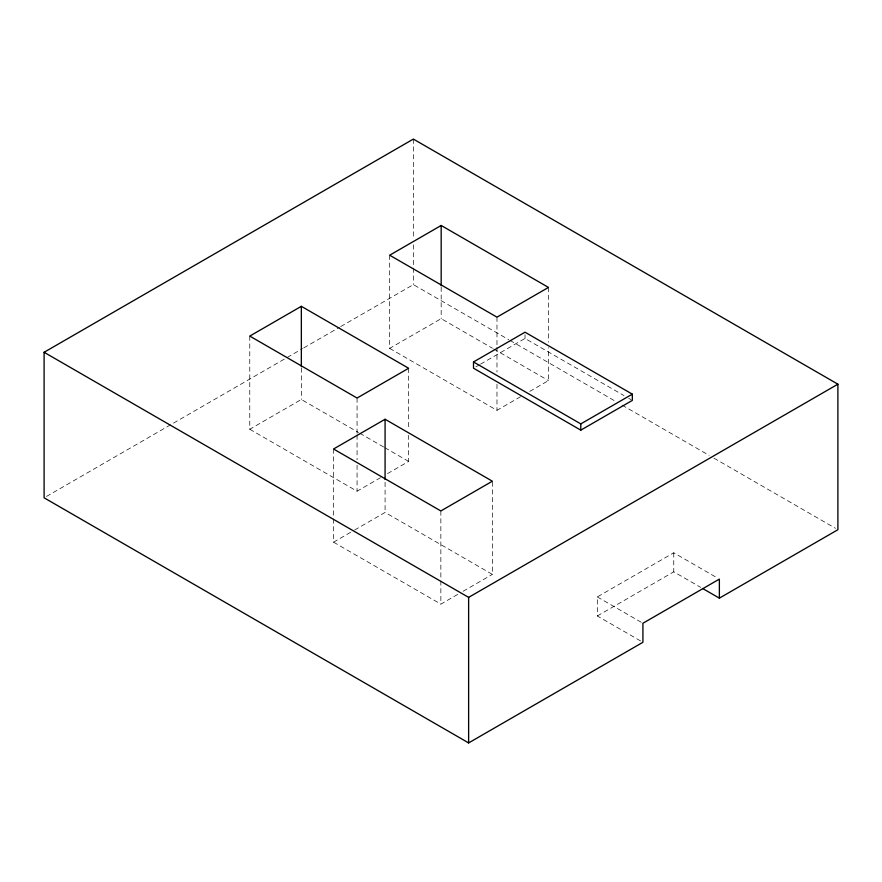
<?xml version="1.0" encoding="UTF-8"?>
<svg xmlns="http://www.w3.org/2000/svg" width="882" height="882" viewBox="0 0 882 882"><rect width="100%" height="100%" fill="white"/><g stroke="black" fill="none" stroke-linecap="round" stroke-linejoin="round"><path stroke-width="0.66" stroke-dasharray="4.41 3.31" d="M46.481 496.445L302.592 348.577M303.783 347.894L339.515 327.255M340.706 326.572L413.371 284.621L508.771 339.702M249.771 336.086L249.771 429.258L301.346 399.48L358.566 432.522M389.679 255.207L389.679 348.379L441.176 318.645L492.443 348.236M475.839 366.857L479.356 364.828M480.525 364.145L525.022 338.456L623.982 395.588M249.771 429.258L357.067 491.208L380.506 477.68M387.54 473.612L408.642 461.429L408.642 435.399M389.679 348.379L496.974 410.328L522.728 395.456M529.751 391.41L548.472 380.594L548.472 347.706M333.55 518.881L333.55 542.176L353.462 530.677M354.63 530.005L385.081 512.431L492.377 574.38L492.377 481.208M333.55 542.176L440.857 604.126L458.42 593.983M463.105 591.282L492.377 574.38M640.575 640.938L597.312 615.967L597.312 596.916L673.76 552.782L717.033 577.765M597.312 615.967L673.76 571.823L700.661 587.346M628.745 398.344L631.137 399.722M509.961 340.386L614.908 400.968M622.064 405.103L709.106 455.366M713.88 458.122L835.519 528.34M493.633 348.93L548.472 380.594M359.757 433.216L383.604 446.976M384.795 447.67L408.642 461.429M597.312 596.916L641.743 622.571M673.76 552.782L673.76 571.823M548.472 287.422L548.472 342.227M525.022 334.708L525.022 338.456M496.974 317.156L496.974 345.931M496.974 347.299L496.974 371.961M496.974 384.287L496.974 410.328M441.176 287.124L441.176 318.645M440.857 510.954L440.857 579.463M440.857 580.83L440.857 604.126M413.371 139.08L413.371 239.309M413.371 244.799L413.371 266.772M413.371 268.139L413.371 284.621M408.642 368.268L408.642 429.92M385.081 482.278L385.081 512.431M357.067 398.036L357.067 433.668M357.067 435.035L357.067 459.698M357.067 465.178L357.067 491.208M333.55 449.004L333.55 517.514M301.346 367.97L301.346 399.48"/><path stroke-width="1.32" d="M719.37 598.15L719.37 579.11L642.912 623.254L642.912 642.294L468.629 742.92L44.1 497.812L44.1 352.282L413.371 139.08L837.9 384.188L837.9 529.718L719.37 598.15L702.998 588.702M301.346 306.319L249.771 336.086L357.067 398.036L408.642 368.268L301.346 306.319L301.346 366.603M441.176 225.472L389.679 255.207L496.974 317.156L548.472 287.422L441.176 225.472L441.176 285.757M473.502 361.951L525.022 332.205L632.328 394.155L632.328 400.406L580.797 430.151L473.502 368.202L473.502 361.951L580.797 423.9L632.328 394.155M385.081 419.259L333.55 449.004L440.857 510.954L492.377 481.208L385.081 419.259L385.081 479.543M44.1 352.282L468.629 597.379L837.9 384.188M580.797 423.9L580.797 430.151M468.629 597.379L468.629 742.92"/></g></svg>
